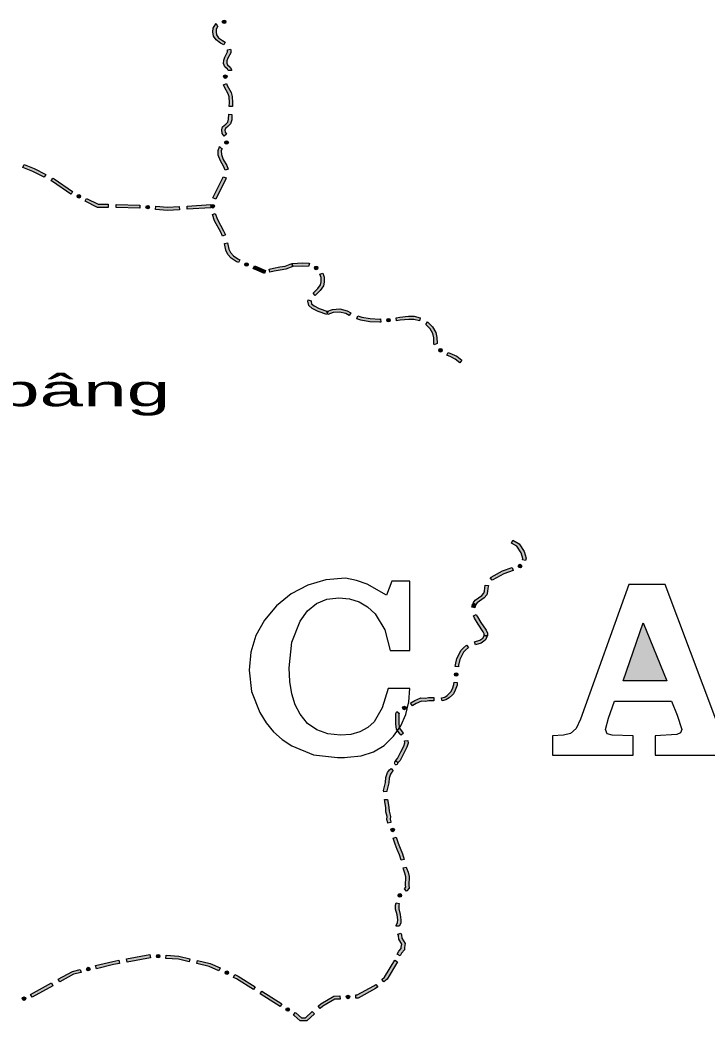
# Model space of a CAD drawing. Header units: metres. Extents: x -835890 to 1024355, y 79891 to 2211954.
# Drawn here: x -520907 to -433987, y 950002 to 1076541 of the extents above; entities that cross this region are included whole.
import ezdxf

# ---------------------------------------------------------------- set-up
doc = ezdxf.new("R2010")
doc.units = ezdxf.units.M
doc.header["$LTSCALE"] = 2200
doc.layers.add('20', color=7, linetype='Continuous', lineweight=13)
doc.layers.add('37', color=7, linetype='Continuous', lineweight=13)

msp = doc.modelspace()

# ---------------------------------------------------------------- hatches: boundary and pattern name
at = {"layer": '20'}
msp.add_hatch(color=256, dxfattribs=at).paths.add_polyline_path([(-439194, 992995), (-444702, 992995), (-442189, 1000341)])
at = {"layer": '37'}
for points in [[(-495961, 1075723), (-495905, 1075745), (-496114, 1075391), (-496136, 1075060), (-496067, 1074672), (-495815, 1074304), (-495344, 1073933), (-494979, 1073736), (-495169, 1073384), (-495564, 1073597), (-496110, 1074028), (-496446, 1074517), (-496538, 1075039), (-496506, 1075512), (-496180, 1076067), (-496107, 1076096)], [(-495320, 1076209, 1), (-494924, 1076423, 1)], [(-494301, 1072855), (-494291, 1072791), (-494291, 1072404), (-494655, 1071704), (-494774, 1071371), (-494784, 1071103), (-494707, 1070870), (-494374, 1070588), (-494197, 1070270), (-494197, 1070145), (-494597, 1070145), (-494597, 1070166), (-494688, 1070330), (-495051, 1070637), (-495187, 1071046), (-495171, 1071448), (-495022, 1071864), (-494691, 1072502), (-494691, 1072758), (-494696, 1072790)], [(-495074, 1069184, 1), (-494873, 1069587, 1)], [(-494833, 1068514), (-494725, 1068243), (-494238, 1067379), (-494092, 1066879), (-494050, 1066110), (-494075, 1065598), (-494475, 1065618), (-494450, 1066109), (-494488, 1066811), (-494609, 1067222), (-495086, 1068070), (-495204, 1068365)], [(-494125, 1064599), (-494158, 1063932), (-494313, 1063437), (-494646, 1063074), (-494956, 1062811), (-495011, 1062610), (-494992, 1062357), (-494805, 1062117), (-495121, 1061872), (-495381, 1062206), (-495415, 1062649), (-495309, 1063036), (-494924, 1063363), (-494668, 1063642), (-494555, 1064003), (-494525, 1064619)], [(-495398, 1060262), (-495373, 1060289), (-495480, 1059990), (-495456, 1059525), (-495232, 1058928), (-494776, 1058149), (-494619, 1057677), (-494998, 1057550), (-495142, 1057982), (-495595, 1058755), (-495853, 1059443), (-495883, 1060049), (-495722, 1060500), (-495692, 1060533)], [(-494872, 1060839, 1), (-494753, 1061273, 1)], [(-517847, 1056654), (-519285, 1057401), (-520549, 1057900), (-520402, 1058272), (-519119, 1057765), (-517663, 1057009)], [(-494865, 1056587), (-494923, 1056445), (-496181, 1053876), (-496540, 1054051), (-495289, 1056608), (-495236, 1056738)], [(-514465, 1054523), (-514494, 1054538), (-516807, 1056114), (-516960, 1056193), (-516775, 1056548), (-516602, 1056458), (-514291, 1054883), (-514286, 1054881)], [(-513683, 1054355, 1), (-513280, 1054153, 1)], [(-509768, 1052842), (-511110, 1052842), (-512677, 1053627), (-512498, 1053985), (-511016, 1053242), (-509768, 1053242)], [(-505774, 1052754), (-508773, 1052827), (-508763, 1053227), (-505764, 1053154)], [(-504996, 1052899, 1), (-504548, 1052861, 1)], [(-500771, 1052562), (-502280, 1052471), (-503792, 1052598), (-503759, 1052996), (-502275, 1052872), (-500796, 1052961)], [(-496779, 1052803), (-499773, 1052622), (-499797, 1053021), (-496803, 1053202)], [(-496576, 1052768, 1), (-496556, 1053217, 1)], [(-496231, 1052079), (-495953, 1051322), (-495180, 1049881), (-494964, 1049378), (-495332, 1049220), (-495541, 1049707), (-496319, 1051158), (-496606, 1051942)], [(-494696, 1048378), (-494528, 1047587), (-494297, 1047137), (-493956, 1046746), (-493401, 1046368), (-493121, 1046235), (-493292, 1045873), (-493601, 1046020), (-494223, 1046445), (-494631, 1046911), (-494908, 1047451), (-495087, 1048295)], [(-492088, 1045556, 1), (-492509, 1045715, 1)], [(-491293, 1045469), (-491152, 1045416), (-489878, 1044879), (-490034, 1044510), (-491301, 1045045), (-491434, 1045095)], [(-486427, 1045382), (-487319, 1045054), (-488019, 1044932), (-488813, 1044785), (-489346, 1044647), (-489447, 1045034), (-488900, 1045176), (-488090, 1045326), (-487423, 1045442), (-486565, 1045758)], [(-484446, 1045392), (-484477, 1045401), (-485159, 1045429), (-486487, 1045370), (-486505, 1045770), (-485159, 1045830), (-484415, 1045799), (-484341, 1045778)], [(-483669, 1045333, 1), (-483303, 1045071, 1)], [(-483882, 1042017), (-483278, 1042593), (-482955, 1043078), (-482878, 1043436), (-482878, 1043977), (-483020, 1044402), (-482641, 1044529), (-482478, 1044042), (-482478, 1043394), (-482580, 1042920), (-482970, 1042335), (-483605, 1041728)], [(-482139, 1039316), (-483246, 1039708), (-483977, 1040066), (-484435, 1040454), (-484547, 1041014), (-484510, 1041154), (-484124, 1041051), (-484137, 1041001), (-484071, 1040669), (-483757, 1040404), (-483091, 1040078), (-482005, 1039693)], [(-482140, 1039692), (-481416, 1039954), (-480495, 1040018), (-479578, 1039796), (-479109, 1039542), (-479300, 1039190), (-479723, 1039420), (-480529, 1039615), (-481332, 1039559), (-482004, 1039316)], [(-478241, 1039135), (-477732, 1038971), (-476659, 1038797), (-475463, 1038738), (-475356, 1038745), (-475333, 1038345), (-475461, 1038338), (-476701, 1038398), (-477826, 1038581), (-478363, 1038754)], [(-473382, 1038908), (-472932, 1038974), (-471819, 1039095), (-471098, 1039095), (-470338, 1038890), (-470442, 1038504), (-471151, 1038695), (-471797, 1038695), (-472882, 1038578), (-473324, 1038513)], [(-474122, 1038616, 1), (-474571, 1038590, 1)], [(-469421, 1038378), (-469383, 1038356), (-468782, 1037755), (-468366, 1037050), (-468237, 1036407), (-468208, 1035681), (-468193, 1035643), (-468566, 1035499), (-468605, 1035599), (-468635, 1036360), (-468744, 1036905), (-469101, 1037508), (-469629, 1038036), (-469621, 1038032)], [(-467600, 1034670, 1), (-467971, 1034925, 1)], [(-466825, 1034524), (-466305, 1034307), (-465716, 1034028), (-465094, 1033537), (-465342, 1033223), (-465928, 1033686), (-466468, 1033942), (-466979, 1034155)], [(-457411, 1008291), (-457364, 1008481), (-457587, 1009189), (-458126, 1010036), (-458818, 1010420), (-458624, 1010770), (-457843, 1010336), (-457222, 1009359), (-456948, 1008493), (-457023, 1008194)], [(-461495, 1006017), (-461381, 1006116), (-459931, 1006888), (-458728, 1007326), (-458592, 1006950), (-459767, 1006522), (-461153, 1005784), (-461233, 1005715)], [(-457523, 1007593, 1), (-457940, 1007423, 1)], [(-463669, 1002863), (-463408, 1003180), (-462541, 1003787), (-462305, 1004083), (-462219, 1004356), (-462185, 1004759), (-462124, 1005112), (-461730, 1005044), (-461788, 1004709), (-461824, 1004278), (-461946, 1003891), (-462265, 1003492), (-463134, 1002883), (-463360, 1002609)], [(-463826, 1002327), (-463708, 1002786), (-463320, 1002686), (-463439, 1002227)], [(-462256, 998704), (-462256, 998959), (-462370, 999216), (-463023, 1000162), (-463465, 1000904), (-463621, 1001227), (-463261, 1001401), (-463112, 1001094), (-462686, 1000378), (-462020, 999413), (-461856, 999044), (-461856, 998704)], [(-463495, 997935), (-462807, 998141), (-462452, 998408), (-462284, 998698), (-462234, 998795), (-461878, 998612), (-461932, 998506), (-462146, 998137), (-462624, 997778), (-463380, 997551)], [(-465922, 994818), (-465899, 995042), (-465699, 995822), (-465312, 996633), (-465230, 996839), (-464880, 997189), (-464476, 997509), (-464227, 997196), (-464613, 996890), (-464889, 996614), (-464945, 996472), (-465321, 995685), (-465504, 994972), (-465524, 994778)], [(-465792, 994027, 1), (-465807, 993577, 1)], [(-467668, 990864), (-467251, 990957), (-466919, 991154), (-466555, 991518), (-466473, 991599), (-466285, 991976), (-466088, 992534), (-466054, 992827), (-465657, 992781), (-465696, 992443), (-465916, 991819), (-466144, 991362), (-466272, 991235), (-466671, 990835), (-467102, 990580), (-467581, 990474)], [(-471575, 990160), (-471511, 990208), (-471045, 990501), (-470277, 990838), (-469689, 990813), (-469297, 990881), (-468627, 990895), (-468619, 990495), (-469258, 990482), (-469663, 990411), (-470201, 990435), (-470857, 990147), (-471285, 989878), (-471336, 989839)], [(-472138, 989648, 1), (-472559, 989489, 1)], [(-472756, 986124), (-472870, 986272), (-473062, 986481), (-473360, 986873), (-473435, 987509), (-473435, 988894), (-473284, 989117), (-472953, 988893), (-473035, 988771), (-473035, 987532), (-472975, 987028), (-472755, 986738), (-472564, 986530), (-472440, 986370)], [(-473449, 982905), (-473206, 983164), (-472783, 984043), (-472399, 984757), (-472269, 985148), (-472311, 985404), (-471917, 985469), (-471858, 985116), (-472030, 984598), (-472427, 983862), (-472872, 982935), (-473158, 982631)], [(-474961, 978975), (-474977, 979122), (-474718, 980151), (-474683, 980785), (-474472, 981398), (-474217, 981732), (-474018, 981919), (-473744, 981627), (-473919, 981463), (-474115, 981206), (-474287, 980707), (-474321, 980091), (-474572, 979093), (-474564, 979016)], [(-474430, 974994), (-474452, 975066), (-474549, 975490), (-474505, 975841), (-474674, 976458), (-474692, 976936), (-474834, 977743), (-474858, 977980), (-474460, 978022), (-474437, 977798), (-474293, 976979), (-474276, 976519), (-474099, 975871), (-474143, 975511), (-474066, 975170), (-474048, 975113)], [(-473906, 974360, 1), (-473738, 973943, 1)], [(-472759, 970311), (-472948, 971013), (-473262, 971688), (-473493, 972337), (-473743, 973130), (-473362, 973250), (-473114, 972464), (-472891, 971840), (-472570, 971151), (-472372, 970415)], [(-472329, 966706), (-472313, 966720), (-472157, 966907), (-472204, 967130), (-472151, 968218), (-472270, 968703), (-472456, 969189), (-472498, 969346), (-472112, 969450), (-472075, 969313), (-471887, 968823), (-471749, 968256), (-471802, 967161), (-471727, 966799), (-472025, 966440), (-472065, 966405)], [(-472851, 966090, 1), (-472980, 965659, 1)], [(-473399, 961984), (-473403, 962062), (-473207, 962471), (-473192, 962797), (-473259, 963409), (-473458, 964144), (-473458, 964647), (-473389, 964958), (-472999, 964871), (-473058, 964603), (-473058, 964197), (-472864, 963483), (-472791, 962809), (-472811, 962371), (-472998, 961981), (-472999, 962006)], [(-473244, 958455), (-473033, 958816), (-472732, 959165), (-472732, 959319), (-472653, 959721), (-473034, 960331), (-473107, 960768), (-473179, 960961), (-472804, 961100), (-472719, 960872), (-472653, 960475), (-472230, 959799), (-472332, 959280), (-472332, 959017), (-472706, 958583), (-472898, 958253)], [(-504416, 957997), (-507367, 957456), (-507439, 957849), (-504488, 958390)], [(-503683, 958206, 1), (-503234, 958172, 1)], [(-499547, 957483), (-500898, 957796), (-502476, 957915), (-502446, 958314), (-500837, 958193), (-499457, 957873)], [(-512499, 956508, 1), (-512062, 956616, 1)], [(-508350, 957275), (-509110, 957136), (-511261, 956607), (-511357, 956995), (-509194, 957527), (-508422, 957669)], [(-495774, 956339), (-496996, 956892), (-498573, 957258), (-498483, 957647), (-496868, 957273), (-495609, 956703)], [(-473228, 957468), (-474533, 955292), (-474943, 954954), (-475197, 955263), (-474840, 955557), (-473571, 957674)], [(-513203, 956129), (-514133, 955900), (-515875, 954938), (-516068, 955288), (-514280, 956276), (-513299, 956517)], [(-494985, 956201, 1), (-494575, 956016, 1)], [(-491415, 953973), (-493548, 955331), (-493952, 955514), (-493787, 955879), (-493357, 955684), (-491200, 954311)], [(-516750, 954454), (-519376, 953004), (-519569, 953354), (-516943, 954805)], [(-475715, 954318), (-475983, 954097), (-478193, 952906), (-478463, 952891), (-478485, 953290), (-478305, 953301), (-476207, 954431), (-475969, 954627)], [(-520621, 952761, 1), (-520194, 952903, 1)], [(-488041, 951825), (-490572, 953436), (-490357, 953774), (-487826, 952162)], [(-480460, 952778), (-481131, 952741), (-482645, 951864), (-482968, 951567), (-483239, 951862), (-482884, 952188), (-481249, 953135), (-480482, 953178)], [(-479697, 953022, 1), (-479248, 953047, 1)], [(-487280, 951577, 1), (-486900, 951336, 1)], [(-483705, 950891), (-484675, 950002), (-485492, 950002), (-486282, 950705), (-486354, 950751), (-486139, 951088), (-486040, 951025), (-485340, 950402), (-484831, 950402), (-483976, 951186)]]:
    msp.add_hatch(color=256, dxfattribs=at).paths.add_polyline_path(points)

# ---------------------------------------------------------------- linework, layer by layer
at = {"layer": '20'}
for points in [[(-474403, 992054), (-475133, 989570), (-476146, 987840), (-476975, 987088), (-477959, 986551), (-479109, 986236), (-480411, 986129), (-482028, 986292), (-483416, 986794), (-484587, 987623), (-485521, 988800), (-486125, 989976), (-486547, 991345), (-486804, 992901), (-486884, 994650), (-486547, 997870), (-485521, 1000551), (-484587, 1001840), (-483454, 1002768), (-482127, 1003322), (-480609, 1003509), (-479272, 1003378), (-478063, 1002998), (-476994, 1002362), (-476052, 1001485), (-474809, 999431), (-474143, 996835), (-471646, 996835), (-471646, 1005600), (-473937, 1005600), (-474608, 1003851), (-477050, 1005220), (-478387, 1005704), (-479774, 1005998), (-482266, 1005773), (-484545, 1005113), (-486636, 1004011), (-488515, 1002474), (-490029, 1000688), (-491104, 998739), (-491751, 996618), (-491962, 994332), (-491646, 991637), (-490593, 988998), (-489823, 987698), (-488890, 986559), (-487804, 985580), (-486574, 984765), (-483823, 983661), (-480790, 983294), (-480331, 983294), (-479919, 983294), (-479515, 983356), (-477809, 983516), (-476264, 984014), (-474903, 984840), (-473707, 986011), (-472809, 987305), (-472162, 988749), (-471777, 990329), (-471646, 992054)], [(-439194, 992995), (-444702, 992995), (-442189, 1000341)]]:
    msp.add_lwpolyline(points, close=True, dxfattribs=at)
msp.add_lwpolyline([(-433001, 988140), (-439392, 1005183), (-443975, 1005183), (-450079, 988140), (-450622, 986987), (-451368, 986346), (-452240, 986129), (-453627, 986059), (-453627, 983589), (-443445, 983589), (-443445, 986059), (-446103, 986116), (-446718, 986321), (-446924, 986846), (-446550, 988276), (-445780, 990442), (-438590, 990442), (-437873, 988669), (-437301, 986870), (-437456, 986420), (-437924, 986198), (-440656, 986059), (-440656, 983589), (-429731, 983589)], dxfattribs=at)
at = {"layer": '37'}
for points in [[(-495961, 1075723), (-495905, 1075745), (-496114, 1075391), (-496136, 1075060), (-496067, 1074672), (-495815, 1074304), (-495344, 1073933), (-494979, 1073736), (-495169, 1073384), (-495564, 1073597), (-496110, 1074028), (-496446, 1074517), (-496538, 1075039), (-496506, 1075512), (-496180, 1076067), (-496107, 1076096)], [(-494301, 1072855), (-494291, 1072791), (-494291, 1072404), (-494655, 1071704), (-494774, 1071371), (-494784, 1071103), (-494707, 1070870), (-494374, 1070588), (-494197, 1070270), (-494197, 1070145), (-494597, 1070145), (-494597, 1070166), (-494688, 1070330), (-495051, 1070637), (-495187, 1071046), (-495171, 1071448), (-495022, 1071864), (-494691, 1072502), (-494691, 1072758), (-494696, 1072790)], [(-494833, 1068514), (-494725, 1068243), (-494238, 1067379), (-494092, 1066879), (-494050, 1066110), (-494075, 1065598), (-494475, 1065618), (-494450, 1066109), (-494488, 1066811), (-494609, 1067222), (-495086, 1068070), (-495204, 1068365)], [(-494125, 1064599), (-494158, 1063932), (-494313, 1063437), (-494646, 1063074), (-494956, 1062811), (-495011, 1062610), (-494992, 1062357), (-494805, 1062117), (-495121, 1061872), (-495381, 1062206), (-495415, 1062649), (-495309, 1063036), (-494924, 1063363), (-494668, 1063642), (-494555, 1064003), (-494525, 1064619)], [(-495398, 1060262), (-495373, 1060289), (-495480, 1059990), (-495456, 1059525), (-495232, 1058928), (-494776, 1058149), (-494619, 1057677), (-494998, 1057550), (-495142, 1057982), (-495595, 1058755), (-495853, 1059443), (-495883, 1060049), (-495722, 1060500), (-495692, 1060533)], [(-517847, 1056654), (-519285, 1057401), (-520549, 1057900), (-520402, 1058272), (-519119, 1057765), (-517663, 1057009)], [(-494865, 1056587), (-494923, 1056445), (-496181, 1053876), (-496540, 1054051), (-495289, 1056608), (-495236, 1056738)], [(-514465, 1054523), (-514494, 1054538), (-516807, 1056114), (-516960, 1056193), (-516775, 1056548), (-516602, 1056458), (-514291, 1054883), (-514286, 1054881)], [(-509768, 1052842), (-511110, 1052842), (-512677, 1053627), (-512498, 1053985), (-511016, 1053242), (-509768, 1053242)], [(-505774, 1052754), (-508773, 1052827), (-508763, 1053227), (-505764, 1053154)], [(-500771, 1052562), (-502280, 1052471), (-503792, 1052598), (-503759, 1052996), (-502275, 1052872), (-500796, 1052961)], [(-496779, 1052803), (-499773, 1052622), (-499797, 1053021), (-496803, 1053202)], [(-496231, 1052079), (-495953, 1051322), (-495180, 1049881), (-494964, 1049378), (-495332, 1049220), (-495541, 1049707), (-496319, 1051158), (-496606, 1051942)], [(-494696, 1048378), (-494528, 1047587), (-494297, 1047137), (-493956, 1046746), (-493401, 1046368), (-493121, 1046235), (-493292, 1045873), (-493601, 1046020), (-494223, 1046445), (-494631, 1046911), (-494908, 1047451), (-495087, 1048295)], [(-491293, 1045469), (-491152, 1045416), (-489878, 1044879), (-490034, 1044510), (-491301, 1045045), (-491434, 1045095)], [(-486427, 1045382), (-487319, 1045054), (-488019, 1044932), (-488813, 1044785), (-489346, 1044647), (-489447, 1045034), (-488900, 1045176), (-488090, 1045326), (-487423, 1045442), (-486565, 1045758)], [(-484446, 1045392), (-484477, 1045401), (-485159, 1045429), (-486487, 1045370), (-486505, 1045770), (-485159, 1045830), (-484415, 1045799), (-484341, 1045778)], [(-483882, 1042017), (-483278, 1042593), (-482955, 1043078), (-482878, 1043436), (-482878, 1043977), (-483020, 1044402), (-482641, 1044529), (-482478, 1044042), (-482478, 1043394), (-482580, 1042920), (-482970, 1042335), (-483605, 1041728)], [(-482139, 1039316), (-483246, 1039708), (-483977, 1040066), (-484435, 1040454), (-484547, 1041014), (-484510, 1041154), (-484124, 1041051), (-484137, 1041001), (-484071, 1040669), (-483757, 1040404), (-483091, 1040078), (-482005, 1039693)], [(-482140, 1039692), (-481416, 1039954), (-480495, 1040018), (-479578, 1039796), (-479109, 1039542), (-479300, 1039190), (-479723, 1039420), (-480529, 1039615), (-481332, 1039559), (-482004, 1039316)], [(-478241, 1039135), (-477732, 1038971), (-476659, 1038797), (-475463, 1038738), (-475356, 1038745), (-475333, 1038345), (-475461, 1038338), (-476701, 1038398), (-477826, 1038581), (-478363, 1038754)], [(-473382, 1038908), (-472932, 1038974), (-471819, 1039095), (-471098, 1039095), (-470338, 1038890), (-470442, 1038504), (-471151, 1038695), (-471797, 1038695), (-472882, 1038578), (-473324, 1038513)], [(-469421, 1038378), (-469383, 1038356), (-468782, 1037755), (-468366, 1037050), (-468237, 1036407), (-468208, 1035681), (-468193, 1035643), (-468566, 1035499), (-468605, 1035599), (-468635, 1036360), (-468744, 1036905), (-469101, 1037508), (-469629, 1038036), (-469621, 1038032)], [(-466825, 1034524), (-466305, 1034307), (-465716, 1034028), (-465094, 1033537), (-465342, 1033223), (-465928, 1033686), (-466468, 1033942), (-466979, 1034155)], [(-457411, 1008291), (-457364, 1008481), (-457587, 1009189), (-458126, 1010036), (-458818, 1010420), (-458624, 1010770), (-457843, 1010336), (-457222, 1009359), (-456948, 1008493), (-457023, 1008194)], [(-461495, 1006017), (-461381, 1006116), (-459931, 1006888), (-458728, 1007326), (-458592, 1006950), (-459767, 1006522), (-461153, 1005784), (-461233, 1005715)], [(-463669, 1002863), (-463408, 1003180), (-462541, 1003787), (-462305, 1004083), (-462219, 1004356), (-462185, 1004759), (-462124, 1005112), (-461730, 1005044), (-461788, 1004709), (-461824, 1004278), (-461946, 1003891), (-462265, 1003492), (-463134, 1002883), (-463360, 1002609)], [(-463826, 1002327), (-463708, 1002786), (-463320, 1002686), (-463439, 1002227)], [(-462256, 998704), (-462256, 998959), (-462370, 999216), (-463023, 1000162), (-463465, 1000904), (-463621, 1001227), (-463261, 1001401), (-463112, 1001094), (-462686, 1000378), (-462020, 999413), (-461856, 999044), (-461856, 998704)], [(-463495, 997935), (-462807, 998141), (-462452, 998408), (-462284, 998698), (-462234, 998795), (-461878, 998612), (-461932, 998506), (-462146, 998137), (-462624, 997778), (-463380, 997551)], [(-465922, 994818), (-465899, 995042), (-465699, 995822), (-465312, 996633), (-465230, 996839), (-464880, 997189), (-464476, 997509), (-464227, 997196), (-464613, 996890), (-464889, 996614), (-464945, 996472), (-465321, 995685), (-465504, 994972), (-465524, 994778)], [(-467668, 990864), (-467251, 990957), (-466919, 991154), (-466555, 991518), (-466473, 991599), (-466285, 991976), (-466088, 992534), (-466054, 992827), (-465657, 992781), (-465696, 992443), (-465916, 991819), (-466144, 991362), (-466272, 991235), (-466671, 990835), (-467102, 990580), (-467581, 990474)], [(-471575, 990160), (-471511, 990208), (-471045, 990501), (-470277, 990838), (-469689, 990813), (-469297, 990881), (-468627, 990895), (-468619, 990495), (-469258, 990482), (-469663, 990411), (-470201, 990435), (-470857, 990147), (-471285, 989878), (-471336, 989839)], [(-472756, 986124), (-472870, 986272), (-473062, 986481), (-473360, 986873), (-473435, 987509), (-473435, 988894), (-473284, 989117), (-472953, 988893), (-473035, 988771), (-473035, 987532), (-472975, 987028), (-472755, 986738), (-472564, 986530), (-472440, 986370)], [(-473449, 982905), (-473206, 983164), (-472783, 984043), (-472399, 984757), (-472269, 985148), (-472311, 985404), (-471917, 985469), (-471858, 985116), (-472030, 984598), (-472427, 983862), (-472872, 982935), (-473158, 982631)], [(-474961, 978975), (-474977, 979122), (-474718, 980151), (-474683, 980785), (-474472, 981398), (-474217, 981732), (-474018, 981919), (-473744, 981627), (-473919, 981463), (-474115, 981206), (-474287, 980707), (-474321, 980091), (-474572, 979093), (-474564, 979016)], [(-474430, 974994), (-474452, 975066), (-474549, 975490), (-474505, 975841), (-474674, 976458), (-474692, 976936), (-474834, 977743), (-474858, 977980), (-474460, 978022), (-474437, 977798), (-474293, 976979), (-474276, 976519), (-474099, 975871), (-474143, 975511), (-474066, 975170), (-474048, 975113)], [(-472759, 970311), (-472948, 971013), (-473262, 971688), (-473493, 972337), (-473743, 973130), (-473362, 973250), (-473114, 972464), (-472891, 971840), (-472570, 971151), (-472372, 970415)], [(-472329, 966706), (-472313, 966720), (-472157, 966907), (-472204, 967130), (-472151, 968218), (-472270, 968703), (-472456, 969189), (-472498, 969346), (-472112, 969450), (-472075, 969313), (-471887, 968823), (-471749, 968256), (-471802, 967161), (-471727, 966799), (-472025, 966440), (-472065, 966405)], [(-473399, 961984), (-473403, 962062), (-473207, 962471), (-473192, 962797), (-473259, 963409), (-473458, 964144), (-473458, 964647), (-473389, 964958), (-472999, 964871), (-473058, 964603), (-473058, 964197), (-472864, 963483), (-472791, 962809), (-472811, 962371), (-472998, 961981), (-472999, 962006)], [(-473244, 958455), (-473033, 958816), (-472732, 959165), (-472732, 959319), (-472653, 959721), (-473034, 960331), (-473107, 960768), (-473179, 960961), (-472804, 961100), (-472719, 960872), (-472653, 960475), (-472230, 959799), (-472332, 959280), (-472332, 959017), (-472706, 958583), (-472898, 958253)], [(-504416, 957997), (-507367, 957456), (-507439, 957849), (-504488, 958390)], [(-499547, 957483), (-500898, 957796), (-502476, 957915), (-502446, 958314), (-500837, 958193), (-499457, 957873)], [(-508350, 957275), (-509110, 957136), (-511261, 956607), (-511357, 956995), (-509194, 957527), (-508422, 957669)], [(-495774, 956339), (-496996, 956892), (-498573, 957258), (-498483, 957647), (-496868, 957273), (-495609, 956703)], [(-473228, 957468), (-474533, 955292), (-474943, 954954), (-475197, 955263), (-474840, 955557), (-473571, 957674)], [(-513203, 956129), (-514133, 955900), (-515875, 954938), (-516068, 955288), (-514280, 956276), (-513299, 956517)], [(-491415, 953973), (-493548, 955331), (-493952, 955514), (-493787, 955879), (-493357, 955684), (-491200, 954311)], [(-516750, 954454), (-519376, 953004), (-519569, 953354), (-516943, 954805)], [(-475715, 954318), (-475983, 954097), (-478193, 952906), (-478463, 952891), (-478485, 953290), (-478305, 953301), (-476207, 954431), (-475969, 954627)], [(-488041, 951825), (-490572, 953436), (-490357, 953774), (-487826, 952162)], [(-480460, 952778), (-481131, 952741), (-482645, 951864), (-482968, 951567), (-483239, 951862), (-482884, 952188), (-481249, 953135), (-480482, 953178)], [(-483705, 950891), (-484675, 950002), (-485492, 950002), (-486282, 950705), (-486354, 950751), (-486139, 951088), (-486040, 951025), (-485340, 950402), (-484831, 950402), (-483976, 951186)]]:
    msp.add_lwpolyline(points, close=True, dxfattribs=at)
for centre in [(-495122, 1076316), (-494974, 1069385), (-494812, 1061056), (-513482, 1054254), (-504772, 1052880), (-496566, 1052992), (-492299, 1045636), (-483486, 1045202), (-474346, 1038603), (-467785, 1034797), (-457731, 1007508), (-465800, 993802), (-472349, 989569), (-473822, 974151), (-472916, 965875), (-503458, 958189), (-512280, 956562), (-494780, 956109), (-520408, 952832), (-479472, 953034), (-487090, 951457)]:
    msp.add_circle(centre, 225, dxfattribs=at)
msp.add_arc((-473383, 982631), 225, 105.36737, 14.21812, dxfattribs=at)

# ---------------------------------------------------------------- texts
at = {"layer": '20', "width": 1.85}
msp.add_text('băt dâm bâng', height=4000, dxfattribs=at).set_placement((-562444, 1027717))

doc.saveas('drawing.dxf')
